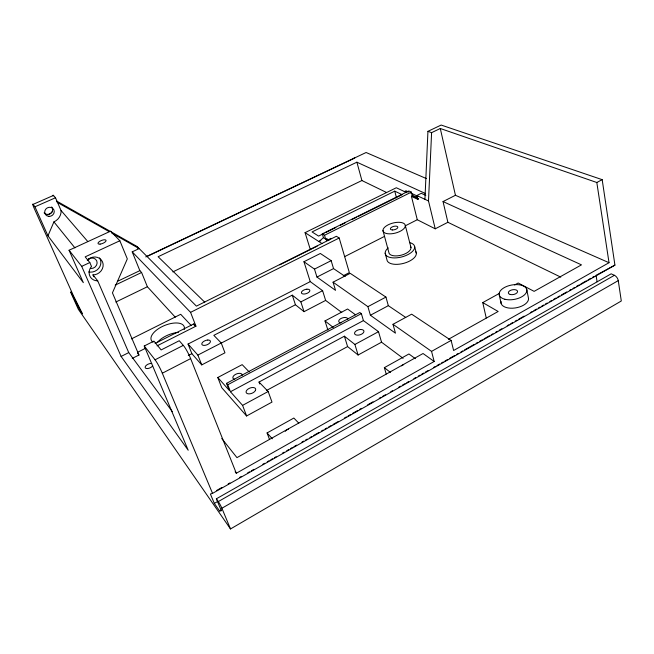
<?xml version="1.0" encoding="UTF-8"?>
<svg xmlns="http://www.w3.org/2000/svg" width="654" height="654" viewBox="0 0 654 654"><rect width="100%" height="100%" fill="white"/><g stroke="black" fill="none" stroke-linecap="round" stroke-linejoin="round"><path stroke-width="0.98" d="M424.936 199.315L427.937 131.348L441.164 125.045L602.179 179.654L614.932 265.123L212.542 493.378L210.392 494.015L214.324 503.392L219.597 510.97L221.346 510.749L216.368 498.814L611.155 273.822L614.417 275.293A4.635 2.502 56 0 1 618.267 280.607L621.3 300.995L230.502 528.955L78.333 309.293L71.515 294.128C67.109 283.534 81.251 314.312 82.527 313.846L73.534 295.968L34.4 208.798A7.349 0.556 64.3 0 1 33.06 204.383L53.448 195.432L55.492 197.761L61.035 210.482L61.018 212.722A11.837 11.044 -24.6 0 1 53.922 221.878L47.955 235.816L83.336 282.659L69.062 250.245L110.632 231.148L119.854 240.754L127.317 258.91L112.439 292.861L138.967 355.016L132.239 358.417M560.772 277.132L447.884 222.295L435.229 228.818L428.501 200.974L431.599 132.656L440.289 128.495L596.816 182.499L602.179 179.654M412.314 195.898L411.431 196.339L417.775 199.339L418.666 198.89L412.314 195.898L411.374 192.129L408.864 190.96L322.299 233.87L323.444 237.664L318.972 241.596L320.795 240.688M230.502 528.955L221.886 508.24L618.267 280.607M219.597 510.97L221.363 509.956M214.324 503.392L217.872 501.373M216.368 498.814L218.313 501.569L614.417 275.293M216.613 490.484L221.943 487.459M228.164 483.935L229.938 482.93M239.716 477.379L241.489 476.374M247.711 472.85L249.493 471.836M251.267 470.831L253.932 469.319M262.818 464.283L264.6 463.277M267.265 461.765L269.039 460.751M270.821 459.746L272.595 458.74M274.369 457.735L276.151 456.721M282.373 453.197L284.147 452.192M286.812 450.68L288.594 449.666M290.368 448.66L292.142 447.655M293.924 446.649L296.589 445.137M301.919 442.112L303.701 441.107M305.475 440.093L307.249 439.087M309.922 437.575L311.696 436.57M313.47 435.556L318.809 432.539M321.474 431.027L323.248 430.013M325.022 429.008L326.804 428.002M328.578 426.997L331.243 425.484M333.025 424.471L338.355 421.454M344.576 417.922L346.35 416.917M348.132 415.911L350.797 414.399M352.571 413.385L357.901 410.369M359.684 409.355L361.458 408.349M367.679 404.826L373.009 401.801M379.23 398.27L381.012 397.264M382.786 396.259L385.451 394.746M390.781 391.721L392.563 390.716M398.785 387.184L400.559 386.179M402.341 385.173L405.006 383.661M406.78 382.647L408.562 381.642M413.892 378.617L415.666 377.611M418.331 376.099L420.113 375.094M421.887 374.088L423.669 373.074M425.443 372.069L428.108 370.556M433.439 367.532L435.221 366.526M436.995 365.521L439.66 364.008M441.442 363.003L443.216 361.989M444.99 360.983L447.655 359.471M449.437 358.466L454.767 355.441M456.549 354.435L458.323 353.422M460.988 351.909L462.762 350.904M464.544 349.898L474.322 344.356M476.096 343.35L477.87 342.336M479.652 341.331L482.317 339.818M484.091 338.813L489.429 335.788M491.203 334.783L492.977 333.769M495.642 332.265L497.424 331.251M499.198 330.245L501.863 328.733M507.202 325.708L508.976 324.703M510.749 323.697L512.532 322.684M515.197 321.179L516.971 320.166M518.753 319.16L524.083 316.135M530.304 312.612L532.078 311.598M533.86 310.593L536.525 309.08M538.299 308.075L540.081 307.069M541.855 306.056L543.629 305.05M545.411 304.045L547.185 303.039M549.851 301.527L551.633 300.513M553.407 299.507L556.072 297.995M557.854 296.99L559.628 295.984M561.402 294.97L566.74 291.946M569.405 290.441L571.179 289.428M572.961 288.422L574.735 287.417M576.509 286.403L579.182 284.899M580.956 283.885L586.286 280.86M588.069 279.855L590.734 278.342M592.508 277.337L594.29 276.331M235.129 471.73L236.307 473.251L434.174 361.474L431.55 351.386L392.997 324.294L411.652 314.173L451.121 340.415L453.614 350.495L609.029 262.704L596.816 182.499M448.44 339.295L498.152 311.484L482.766 302.589L499.582 293.286M431.55 351.386L451.121 340.415M269.464 439.365L267.085 432.94L293.842 418.045L298.788 423.163M386.212 374.047L384.356 367.654L408.938 353.969L415.364 358.678M514.633 284.972L518.172 283.01L534.13 291.357L581.48 264.862L443.036 201.563L447.884 222.295M249.239 371.946L242.176 364.638L217.798 377.505L221.739 387.683L246.599 415.977L271.99 402.096L268.165 391.501L259.017 382.05L344.396 336.189L354.909 344.462L358.098 355.016L381.544 342.197L403.134 358.335M266.391 390.561L347.593 346.587L358.098 355.016M381.544 342.197L378.511 331.668L363.42 320.599L361.376 313.65L359.806 312.514L226.529 383.342L227.78 384.74L230.461 391.746L242.577 405.374L268.165 391.501M354.909 344.462L378.511 331.668M614.932 265.123L596.064 275.318L597.102 281.776M230.461 391.746L363.42 320.599M388.329 305.671L385.942 297.088L350.209 273.331L333.058 282.168L367.908 306.661L370.393 315.253L388.329 305.671L405.725 317.443M367.908 306.661L385.942 297.088M227.78 384.74L361.376 313.65M327.907 330.115L325.005 320.918L347.593 308.999L355.514 314.803M325.635 300.415L322.602 290.678L310.249 281.621L188.05 344.037L191.875 353.675L201.734 364.899L224.951 352.817L221.248 343.007L213.833 335.339L292.273 295.15L300.856 301.903L304.028 311.664L325.635 300.415L341.764 312.473M212.542 493.378L162.323 373.221L190.633 358.605A10.971 1.627 63.3 0 0 183.308 345.369L179.245 340.734L161.146 349.931L153.943 341.11L144.24 345.999L188.197 450.238L121.104 356.446L81.701 266.35L69.062 250.245M188.05 344.037L197.868 355.081L221.248 343.007M300.856 301.903L322.602 290.678M221.134 343.146L295.436 304.772L304.028 311.664M188.287 355.523L191.875 353.675M343.268 275.743L349.35 272.604L339.189 238.007L336.377 236.282L196.421 306.137L137.144 246.533L56.358 200.909M333.548 268.606L331.153 260.66L320.337 253.474L303.947 261.714L314.484 269.113L316.961 277.067L333.548 268.606L345.149 276.454M144.24 345.999L155.063 359.79L183.308 345.369M344.601 256.662L384.568 236.356M405.464 225.736L417.277 219.736L435.229 228.818M157.058 345.86L195.938 326.183L190.567 312.35L132.206 251.855L139.179 248.577L111.818 233.143M443.036 201.563L455.437 195.284L609.029 262.704M314.484 269.113L331.153 260.66M121.104 356.446L128.732 352.604L172.354 411.677M137.986 352.073L145.188 348.443M155.088 343.44L193.788 323.91L195.938 326.183M326.346 240.672L331.096 238.309M417.775 199.339L416.835 195.53L421.282 193.314L425.803 195.399M131.446 338.878L180.7 314.288L191.123 325.422M279.724 264.854L317.157 246.166M190.567 312.35L339.189 238.007M404.254 191.663L406.011 190.788L408.783 192.088M324.049 233.388L318.604 236.094L312.048 231.941L394.763 191.148L402.145 194.671L358.555 216.278M325.864 232.489L335.854 227.535M340.391 225.287L344.936 223.039M352.204 219.433L356.741 217.185M322.299 233.87L324.515 235.26L411.374 192.129M310.372 249.697L305.075 232.652L396.316 187.747L406.886 192.709M172.836 271.901L361.907 180.529L386.473 192.464M115.815 302.034L147.379 286.746L175.256 317.174M115.178 285.136L141.591 272.497L147.379 286.746M117.753 281.187L139.85 270.642L141.591 272.497M425.509 193.551L356.888 162.184L158.121 256.728L204.751 302.197M145.719 256.899L366.101 152.505L426.449 178.607M146.586 256.67L354.746 158.055A3.098 1.185 64.9 0 0 353.896 158.374M81.701 266.35L89.819 262.556L91.511 266.472L91.176 266.816A9.769 8.78 -33.8 0 0 89.786 275.923A9.769 8.78 -33.8 0 0 97.242 280.844L97.708 280.811L128.732 352.604M119.854 240.754L85.167 256.858L89.819 262.556M33.06 204.383L34.948 206.795L55.492 197.761M93.775 276.732L92.966 274.868L94.944 274.713A9.614 8.682 -33.2 0 0 102.514 261.87A9.614 8.682 -33.2 0 0 88.265 259.27M427.937 131.348L431.599 132.656M416.835 195.53L428.501 200.974M410.63 192.955L418.029 196.404M412.167 195.194L417.571 197.737M57.094 202.274L109.169 231.647M329.019 240.116L326.599 238.604L325.659 239.07L324.515 235.26M323.444 237.664L328.079 240.59M305.075 232.652L322.136 243.631M316.961 277.067L335.543 290.351L333.058 282.168M370.393 315.253L395.466 333.18L392.997 324.294M434.174 361.474L423.048 353.512L236.961 457.628L221.747 438.474M325.005 320.918L333.27 327.433M384.356 367.654L390.422 372.428M217.798 377.505L229.202 390.332L226.529 383.342M267.085 432.94L272.285 438.793M61.035 210.482L87.693 241.424M53.922 221.878L74.932 247.891M92.966 274.868L97.708 280.811M137.561 353.152L138.967 355.016M34.948 206.795L47.955 235.816M132.206 251.855L139.85 270.642M137.144 246.533L137.896 248.397M190.633 358.605L236.307 473.251M197.868 355.081L201.734 364.899M193.788 323.91L194.508 325.774M242.577 405.374L246.599 415.977M259.017 382.05L259.712 383.947M292.273 295.15L295.436 304.772M303.947 261.714L310.249 281.621M344.396 336.189L347.593 346.587M356.888 162.184L361.907 180.529M385.173 253.229L386.898 259.597A15.091 7.194 -14.4 0 0 404.254 263.186A15.091 7.194 -14.4 0 0 415.568 251.365M382.95 230.551L388.844 252.411A11.355 5.338 -14.5 0 0 401.883 255.011A11.355 5.338 -14.5 0 0 410.426 246.206M394.763 191.148L396.488 197.851M405.317 225.499A11.486 5.167 -14.7 0 1 389.065 233.846A11.486 5.167 -14.7 0 1 388.035 224.894A11.486 5.167 -14.7 0 1 405.317 225.499L410.965 247.506M414.669 246.681L416.312 253.114M411.431 196.339L417.277 219.736M440.289 128.495L455.437 195.284M482.766 302.589L486.233 317.983M499.28 295.003L501.07 303.317M526.691 289.248L528.358 297.627A13.955 7.382 -10 0 1 515.033 307.985A13.955 7.382 -10 0 1 501.038 301.38M242.143 375.396A4.897 2.624 -21.5 0 0 239.192 373.336A4.897 2.624 -21.5 0 0 233.756 375.739L233.176 376.524A4.897 2.624 -21.5 0 0 234.753 379.328M340.963 322.872A4.692 2.444 -16.8 0 1 338.886 320.46L339.352 319.757A4.692 2.444 -16.8 0 1 344.47 317.509A4.692 2.444 -16.8 0 1 347.814 319.226M401.482 365.872A5.24 3.033 -14.5 0 1 403.698 364.63M285.242 431.305A5.469 3.295 -20.9 0 1 288.545 429.073M409.731 242.65A15.14 7.12 -14.5 0 1 411.194 252.55A15.14 7.12 -14.5 0 1 390.626 257.57A15.14 7.12 -14.5 0 1 388.255 247.891M153.052 342.173A17.797 8.396 -22.5 0 1 164.775 325.406A17.797 8.396 -22.5 0 1 184.224 329.575M157.581 342.148A17.707 8.518 -22.6 0 1 178.436 332.428M218.313 501.569A5.371 0.572 62.5 0 1 221.886 508.24M155.063 359.79A11.077 1.292 63.4 0 1 162.323 373.221M152.709 365.831A4.259 2.085 -23.8 0 1 147.076 368.57A4.259 2.085 -23.8 0 1 145.899 365.733A4.259 2.085 -23.8 0 1 151.736 363.493M89.573 258.42A5.518 5.019 -32 0 1 87.35 260.194M87.342 260.382A5.641 5.101 -32.9 0 1 96.735 260.872A5.641 5.101 -32.9 0 1 90.857 268.516M99.539 257.929A9.54 8.633 -32.9 0 1 92.729 271.958L90.309 272.146A9.54 8.633 -32.9 0 1 88.731 271.933M53.113 195.987A7.3 0.711 64.5 0 1 53.448 195.432M51.658 206.942A4.807 4.488 -24.1 0 1 50.767 213.335A4.807 4.488 -24.1 0 1 44.104 212.828M52.23 211.806A8.077 7.546 -23.6 0 1 47.636 214.823M255.403 390.536L254.815 391.362A5.044 2.788 -21.4 0 1 248.634 393.872A5.044 2.788 -21.4 0 1 246.386 390.83L246.983 390.005A5.044 2.788 -21.4 0 1 253.139 387.52A5.044 2.788 -21.4 0 1 255.403 390.536M306.873 289.207L305.802 289.37A4.365 2.117 -17.8 0 0 301.486 292.224A4.365 2.117 -17.8 0 0 304.363 294.014L305.451 293.85A4.365 2.117 -17.8 0 0 309.775 290.989A4.365 2.117 -17.8 0 0 306.873 289.207M207.784 340.031L206.705 340.178A4.562 2.256 -21.7 0 0 201.955 343.285A4.562 2.256 -21.7 0 0 204.424 345.394L205.511 345.247A4.562 2.256 -21.7 0 0 210.269 342.14A4.562 2.256 -21.7 0 0 207.784 340.031M360.403 329.51L359.193 329.673A4.831 2.591 -16.3 0 0 354.582 332.951A4.831 2.591 -16.3 0 0 358.065 335.159L359.283 334.995A4.831 2.591 -16.3 0 0 363.902 331.709A4.831 2.591 -16.3 0 0 360.403 329.51M504.913 299.262A14.02 7.308 -10.2 0 0 526.797 291.169A14.02 7.308 -10.2 0 0 507.316 286.207A14.02 7.308 -10.2 0 0 504.913 299.262M392.4 229.963A3.826 1.717 -14.7 0 0 397.836 227.191A3.826 1.717 -14.7 0 0 392.106 226.963A3.826 1.717 -14.7 0 0 392.4 229.963M510.226 294.488A4.676 2.436 -10.2 0 0 517.551 291.815A4.676 2.436 -10.2 0 0 511.093 290.131A4.676 2.436 -10.2 0 0 510.226 294.488M48.829 216.384A4.84 4.513 -24.6 0 0 53.898 209.877A4.84 4.513 -24.6 0 0 45.69 209.223A4.84 4.513 -24.6 0 0 48.829 216.384M100.111 244.106A4.308 1.594 -21.9 0 0 106.087 240.541A4.308 1.594 -21.9 0 0 99.931 241.22A4.308 1.594 -21.9 0 0 100.111 244.106"/></g></svg>
